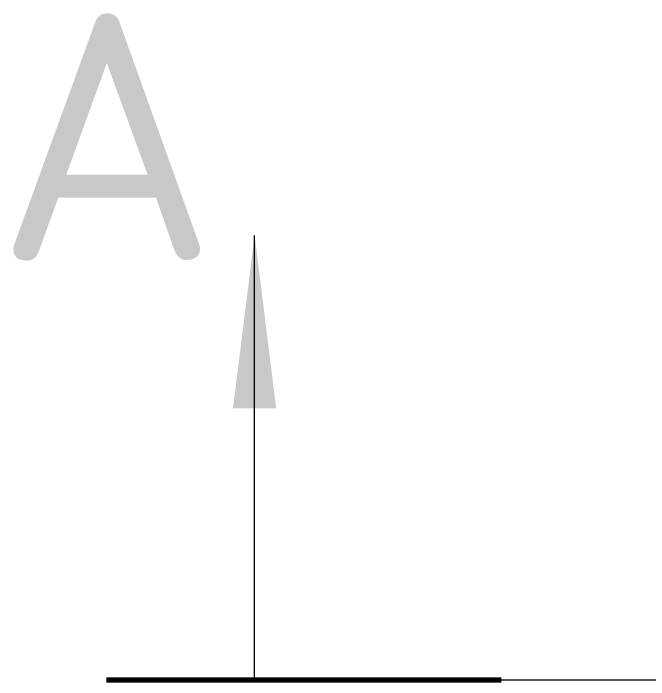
# Model space of a CAD drawing. Header units: millimetres. Extents: x 0 to 2382, y 0 to 420.
# Drawn here: x 129.9 to 142.78, y 139.88 to 153.38 of the extents above; entities that cross this region are included whole.
import ezdxf
from ezdxf.enums import TextEntityAlignment as Align

# ---------------------------------------------------------------- set-up
doc = ezdxf.new("R2010")
doc.units = ezdxf.units.MM
doc.linetypes.add('IRAM-F-TRAZO-PUNTO', pattern=[20, 15, -2, 1, -2])
for name, color, linetype, lineweight in [('03-EJE', 1, 'IRAM-F-TRAZO-PUNTO', 18), ('06-TEXTO', 7, 'CONTINUOUS', 25), ('07-RECUADRO', 7, 'CONTINUOUS', 70), ('08-FINA', 5, 'CONTINUOUS', 18)]:
    doc.layers.add(name, color=color, linetype=linetype, lineweight=lineweight)
doc.styles.add('ISO3098', font='isocpeur.ttf')

msp = doc.modelspace()

# ---------------------------------------------------------------- hatches: boundary and pattern name
at = {"layer": '08-FINA'}
h = msp.add_hatch(color=7, dxfattribs=at)
h.dxf.hatch_style = 1
h.paths.add_polyline_path([(134.791, 148.878), (134.353, 145.378), (135.228, 145.378)])

# ---------------------------------------------------------------- linework, layer by layer
at = {"layer": '03-EJE'}
msp.add_line((131.791, 139.878), (191.791, 139.878), dxfattribs=at)
at = {"layer": '07-RECUADRO'}
msp.add_line((131.791, 139.878), (139.791, 139.878), dxfattribs=at)
at = {"layer": '08-FINA'}
msp.add_line((134.791, 139.878), (134.791, 148.878), dxfattribs=at)

# ---------------------------------------------------------------- texts
at = {"layer": '06-TEXTO', "style": 'ISO3098'}
msp.add_text('A', height=5, dxfattribs=at).set_placement((131.791, 150.878), align=Align.MIDDLE_CENTER)

doc.saveas('drawing.dxf')
